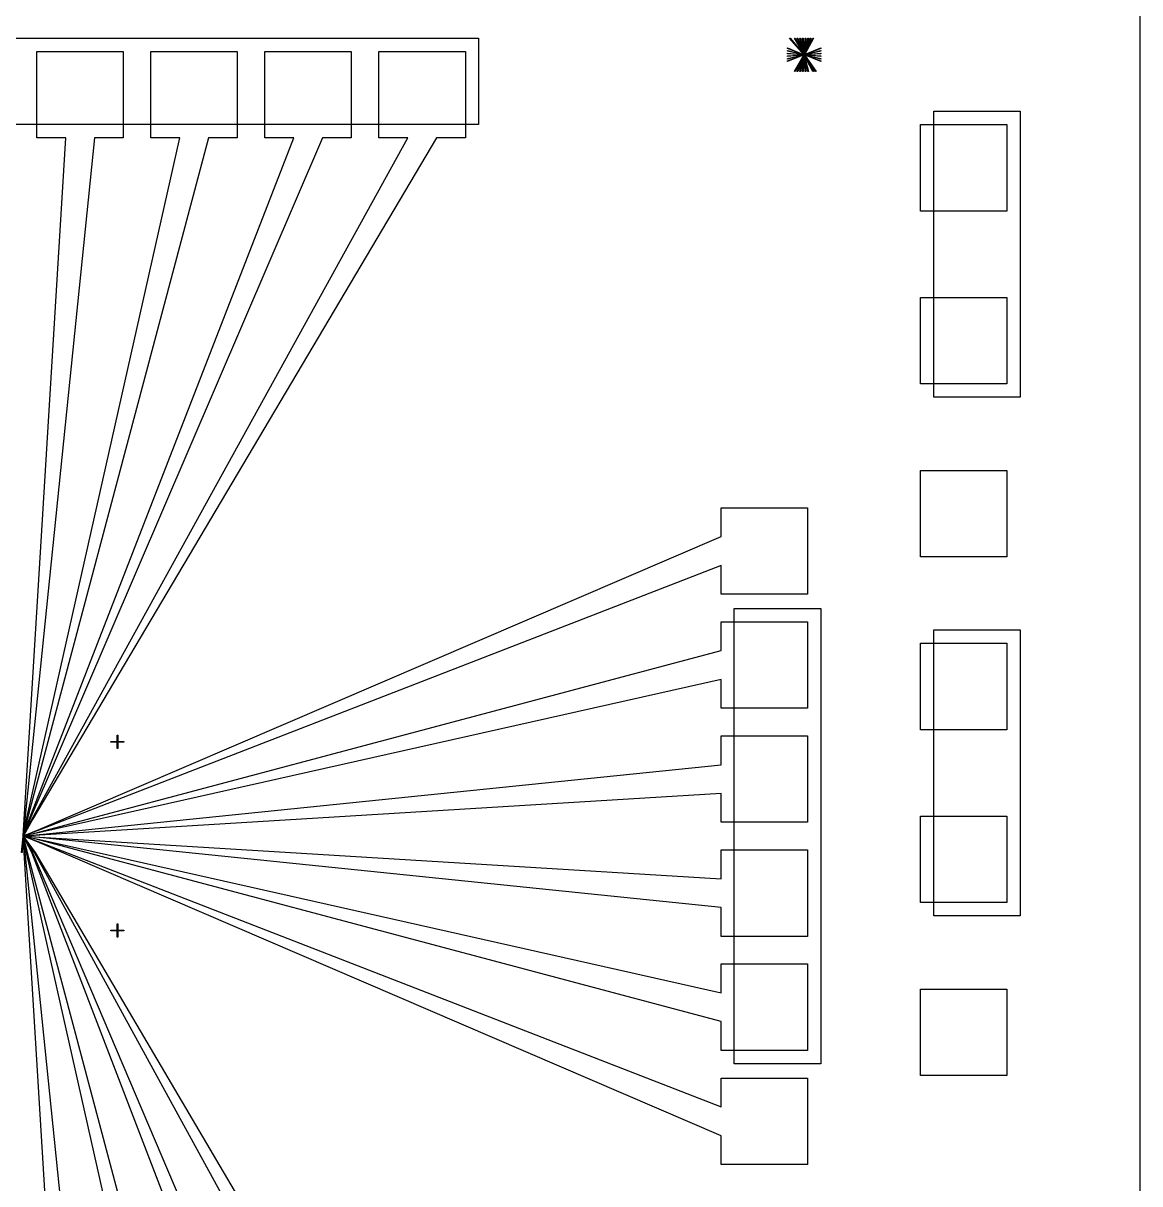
# Model space of a CAD drawing. Extents: x 0 to 6000, y 0 to 6000.
# Drawn here: x 4320 to 6000, y 1157 to 2902 of the extents above; entities that cross this region are included whole.
import ezdxf

# ---------------------------------------------------------------- set-up
doc = ezdxf.new("R2010")
doc.units = 0
doc.header["$MEASUREMENT"] = 0
for name, color, linetype in [('L0D0', 1, 'CONTINUOUS'), ('L11D0', 2, 'CONTINUOUS'), ('L17D0', 4, 'CONTINUOUS'), ('L1D0', 6, 'CONTINUOUS'), ('L2D0', 9, 'CONTINUOUS'), ('L3D0', 5, 'CONTINUOUS'), ('L6D0', 8, 'CONTINUOUS'), ('L7D0', 3, 'CONTINUOUS'), ('L8D0', 7, 'CONTINUOUS')]:
    doc.layers.add(name, color=color, linetype=linetype)

msp = doc.modelspace()

# ---------------------------------------------------------------- linework, layer by layer
at = {"layer": 'L0D0'}
msp.add_lwpolyline([(0, 0), (0, 6000), (6000, 6000), (6000, 0)], close=True, dxfattribs=at)
at = {"layer": 'L11D0'}
for points in [[(5494.995, 2854.99), (5494.992, 2854.991), (5494.99, 2854.991), (5494.987, 2854.991), (5494.984, 2854.992), (5494.982, 2854.993), (5494.979, 2854.994), (5494.977, 2854.995), (5494.975, 2854.996), (5494.972, 2854.997), (5494.97, 2854.998), (5494.968, 2854.999), (5494.966, 2855.001), (5494.963, 2855.002), (5494.961, 2855.004), (5494.959, 2855.006), (5494.958, 2855.008), (5494.956, 2855.009), (5494.954, 2855.011), (5494.952, 2855.013), (5494.951, 2855.016), (5494.949, 2855.018), (5494.948, 2855.02), (5494.947, 2855.022), (5494.946, 2855.025), (5494.945, 2855.027), (5494.944, 2855.029), (5494.943, 2855.032), (5494.942, 2855.034), (5494.941, 2855.037), (5494.941, 2855.04), (5494.941, 2855.042), (5494.94, 2855.045), (5494.94, 2855.047), (5494.94, 2855.05), (5494.94, 2855.053), (5494.94, 2855.055), (5494.941, 2855.058), (5494.941, 2855.06), (5494.941, 2855.063), (5494.942, 2855.066), (5494.943, 2855.068), (5494.944, 2855.071), (5494.945, 2855.073), (5494.946, 2855.075), (5494.947, 2855.078), (5494.948, 2855.08), (5494.949, 2855.082), (5494.951, 2855.084), (5494.952, 2855.087), (5494.954, 2855.089), (5494.956, 2855.091), (5494.958, 2855.092), (5494.959, 2855.094), (5494.961, 2855.096), (5494.963, 2855.098), (5494.966, 2855.099), (5494.968, 2855.101), (5494.97, 2855.102), (5494.972, 2855.103), (5494.975, 2855.104), (5494.977, 2855.105), (5494.979, 2855.106), (5494.98, 2855.107), (5494.98, 2855.305), (5480.769, 2880), (5481.769, 2880), (5495.02, 2855.33), (5495.02, 2855.107), (5495.021, 2855.106), (5495.023, 2855.105), (5495.025, 2855.104), (5495.028, 2855.103), (5495.03, 2855.102), (5495.032, 2855.101), (5495.034, 2855.099), (5495.037, 2855.098), (5495.039, 2855.096), (5495.041, 2855.094), (5495.042, 2855.092), (5495.044, 2855.091), (5495.046, 2855.089), (5495.048, 2855.087), (5495.049, 2855.084), (5495.051, 2855.082), (5495.052, 2855.08), (5495.053, 2855.078), (5495.054, 2855.075), (5495.055, 2855.073), (5495.056, 2855.071), (5495.057, 2855.068), (5495.058, 2855.066), (5495.059, 2855.063), (5495.059, 2855.06), (5495.059, 2855.058), (5495.06, 2855.055), (5495.06, 2855.053), (5495.06, 2855.05), (5495.06, 2855.047), (5495.06, 2855.045), (5495.059, 2855.042), (5495.059, 2855.04), (5495.059, 2855.037), (5495.058, 2855.034), (5495.057, 2855.032), (5495.056, 2855.029), (5495.055, 2855.027), (5495.054, 2855.025), (5495.053, 2855.022), (5495.052, 2855.02), (5495.051, 2855.018), (5495.049, 2855.016), (5495.048, 2855.013), (5495.046, 2855.011), (5495.044, 2855.009), (5495.042, 2855.008), (5495.041, 2855.006), (5495.039, 2855.004), (5495.037, 2855.002), (5495.034, 2855.001), (5495.032, 2854.999), (5495.03, 2854.998), (5495.028, 2854.997), (5495.025, 2854.996), (5495.023, 2854.995), (5495.021, 2854.994), (5495.018, 2854.993), (5495.016, 2854.992), (5495.013, 2854.991), (5495.01, 2854.991), (5495.008, 2854.991), (5495.005, 2854.99), (5495.003, 2854.99), (5495, 2854.99), (5494.997, 2854.99)], [(5495.165, 2854.99), (5495.162, 2854.991), (5495.16, 2854.991), (5495.157, 2854.991), (5495.154, 2854.992), (5495.152, 2854.993), (5495.149, 2854.994), (5495.147, 2854.995), (5495.145, 2854.996), (5495.142, 2854.997), (5495.14, 2854.998), (5495.138, 2854.999), (5495.136, 2855.001), (5495.133, 2855.002), (5495.131, 2855.004), (5495.129, 2855.006), (5495.128, 2855.008), (5495.126, 2855.009), (5495.124, 2855.011), (5495.122, 2855.013), (5495.121, 2855.016), (5495.119, 2855.018), (5495.118, 2855.02), (5495.117, 2855.022), (5495.116, 2855.025), (5495.115, 2855.027), (5495.114, 2855.029), (5495.113, 2855.032), (5495.112, 2855.034), (5495.111, 2855.037), (5495.111, 2855.04), (5495.111, 2855.042), (5495.11, 2855.045), (5495.11, 2855.047), (5495.11, 2855.05), (5495.11, 2855.053), (5495.11, 2855.055), (5495.111, 2855.058), (5495.111, 2855.06), (5495.111, 2855.063), (5495.112, 2855.066), (5495.113, 2855.068), (5495.114, 2855.071), (5495.115, 2855.073), (5495.116, 2855.075), (5495.117, 2855.078), (5495.118, 2855.08), (5495.119, 2855.082), (5495.121, 2855.084), (5495.122, 2855.087), (5495.124, 2855.089), (5495.126, 2855.091), (5495.128, 2855.092), (5495.129, 2855.094), (5495.131, 2855.096), (5495.133, 2855.098), (5495.136, 2855.099), (5495.138, 2855.101), (5495.14, 2855.102), (5495.142, 2855.103), (5495.145, 2855.104), (5495.147, 2855.105), (5495.149, 2855.106), (5495.15, 2855.107), (5495.15, 2855.381), (5488.615, 2880), (5489.615, 2880), (5495.19, 2855.396), (5495.19, 2855.107), (5495.191, 2855.106), (5495.193, 2855.105), (5495.195, 2855.104), (5495.198, 2855.103), (5495.2, 2855.102), (5495.202, 2855.101), (5495.204, 2855.099), (5495.207, 2855.098), (5495.209, 2855.096), (5495.211, 2855.094), (5495.212, 2855.092), (5495.214, 2855.091), (5495.216, 2855.089), (5495.218, 2855.087), (5495.219, 2855.084), (5495.221, 2855.082), (5495.222, 2855.08), (5495.223, 2855.078), (5495.224, 2855.075), (5495.225, 2855.073), (5495.226, 2855.071), (5495.227, 2855.068), (5495.228, 2855.066), (5495.229, 2855.063), (5495.229, 2855.06), (5495.229, 2855.058), (5495.23, 2855.055), (5495.23, 2855.053), (5495.23, 2855.05), (5495.23, 2855.047), (5495.23, 2855.045), (5495.229, 2855.042), (5495.229, 2855.04), (5495.229, 2855.037), (5495.228, 2855.034), (5495.227, 2855.032), (5495.226, 2855.029), (5495.225, 2855.027), (5495.224, 2855.025), (5495.223, 2855.022), (5495.222, 2855.02), (5495.221, 2855.018), (5495.219, 2855.016), (5495.218, 2855.013), (5495.216, 2855.011), (5495.214, 2855.009), (5495.212, 2855.008), (5495.211, 2855.006), (5495.209, 2855.004), (5495.207, 2855.002), (5495.204, 2855.001), (5495.202, 2854.999), (5495.2, 2854.998), (5495.198, 2854.997), (5495.195, 2854.996), (5495.193, 2854.995), (5495.191, 2854.994), (5495.188, 2854.993), (5495.186, 2854.992), (5495.183, 2854.991), (5495.18, 2854.991), (5495.178, 2854.991), (5495.175, 2854.99), (5495.173, 2854.99), (5495.17, 2854.99), (5495.167, 2854.99)], [(5495.335, 2854.99), (5495.332, 2854.991), (5495.33, 2854.991), (5495.327, 2854.991), (5495.324, 2854.992), (5495.322, 2854.993), (5495.319, 2854.994), (5495.317, 2854.995), (5495.315, 2854.996), (5495.312, 2854.997), (5495.31, 2854.998), (5495.308, 2854.999), (5495.306, 2855.001), (5495.303, 2855.002), (5495.301, 2855.004), (5495.299, 2855.006), (5495.298, 2855.008), (5495.296, 2855.009), (5495.294, 2855.011), (5495.292, 2855.013), (5495.291, 2855.016), (5495.289, 2855.018), (5495.288, 2855.02), (5495.287, 2855.022), (5495.286, 2855.025), (5495.285, 2855.027), (5495.284, 2855.029), (5495.283, 2855.032), (5495.282, 2855.034), (5495.281, 2855.037), (5495.281, 2855.04), (5495.281, 2855.042), (5495.28, 2855.045), (5495.28, 2855.047), (5495.28, 2855.05), (5495.28, 2855.053), (5495.28, 2855.055), (5495.281, 2855.058), (5495.281, 2855.06), (5495.281, 2855.063), (5495.282, 2855.066), (5495.283, 2855.068), (5495.284, 2855.071), (5495.285, 2855.073), (5495.286, 2855.075), (5495.287, 2855.078), (5495.288, 2855.08), (5495.289, 2855.082), (5495.291, 2855.084), (5495.292, 2855.087), (5495.294, 2855.089), (5495.296, 2855.091), (5495.298, 2855.092), (5495.299, 2855.094), (5495.301, 2855.096), (5495.303, 2855.098), (5495.306, 2855.099), (5495.308, 2855.101), (5495.31, 2855.102), (5495.312, 2855.103), (5495.315, 2855.104), (5495.317, 2855.105), (5495.319, 2855.106), (5495.32, 2855.107), (5495.32, 2855.33), (5504.308, 2880), (5505.308, 2880), (5495.36, 2855.305), (5495.36, 2855.107), (5495.361, 2855.106), (5495.363, 2855.105), (5495.365, 2855.104), (5495.368, 2855.103), (5495.37, 2855.102), (5495.372, 2855.101), (5495.374, 2855.099), (5495.377, 2855.098), (5495.379, 2855.096), (5495.381, 2855.094), (5495.382, 2855.092), (5495.384, 2855.091), (5495.386, 2855.089), (5495.388, 2855.087), (5495.389, 2855.084), (5495.391, 2855.082), (5495.392, 2855.08), (5495.393, 2855.078), (5495.394, 2855.075), (5495.395, 2855.073), (5495.396, 2855.071), (5495.397, 2855.068), (5495.398, 2855.066), (5495.399, 2855.063), (5495.399, 2855.06), (5495.399, 2855.058), (5495.4, 2855.055), (5495.4, 2855.053), (5495.4, 2855.05), (5495.4, 2855.047), (5495.4, 2855.045), (5495.399, 2855.042), (5495.399, 2855.04), (5495.399, 2855.037), (5495.398, 2855.034), (5495.397, 2855.032), (5495.396, 2855.029), (5495.395, 2855.027), (5495.394, 2855.025), (5495.393, 2855.022), (5495.392, 2855.02), (5495.391, 2855.018), (5495.389, 2855.016), (5495.388, 2855.013), (5495.386, 2855.011), (5495.384, 2855.009), (5495.382, 2855.008), (5495.381, 2855.006), (5495.379, 2855.004), (5495.377, 2855.002), (5495.374, 2855.001), (5495.372, 2854.999), (5495.37, 2854.998), (5495.368, 2854.997), (5495.365, 2854.996), (5495.363, 2854.995), (5495.361, 2854.994), (5495.358, 2854.993), (5495.356, 2854.992), (5495.353, 2854.991), (5495.35, 2854.991), (5495.348, 2854.991), (5495.345, 2854.99), (5495.343, 2854.99), (5495.34, 2854.99), (5495.337, 2854.99)], [(5470, 2852.538), (5470, 2853.538), (5494.525, 2854.9), (5494.742, 2854.9), (5494.743, 2854.903), (5494.744, 2854.907), (5494.745, 2854.911), (5494.747, 2854.914), (5494.748, 2854.918), (5494.75, 2854.922), (5494.752, 2854.925), (5494.754, 2854.928), (5494.756, 2854.932), (5494.759, 2854.935), (5494.761, 2854.938), (5494.764, 2854.941), (5494.766, 2854.944), (5494.769, 2854.946), (5494.772, 2854.949), (5494.775, 2854.951), (5494.778, 2854.954), (5494.782, 2854.956), (5494.785, 2854.958), (5494.788, 2854.96), (5494.792, 2854.962), (5494.796, 2854.963), (5494.799, 2854.965), (5494.803, 2854.966), (5494.807, 2854.967), (5494.811, 2854.968), (5494.814, 2854.969), (5494.818, 2854.969), (5494.822, 2854.97), (5494.826, 2854.97), (5494.83, 2854.97), (5494.834, 2854.97), (5494.838, 2854.97), (5494.842, 2854.969), (5494.846, 2854.969), (5494.849, 2854.968), (5494.853, 2854.967), (5494.857, 2854.966), (5494.861, 2854.965), (5494.864, 2854.963), (5494.868, 2854.962), (5494.872, 2854.96), (5494.875, 2854.958), (5494.878, 2854.956), (5494.882, 2854.954), (5494.885, 2854.951), (5494.888, 2854.949), (5494.891, 2854.946), (5494.894, 2854.944), (5494.896, 2854.941), (5494.899, 2854.938), (5494.901, 2854.935), (5494.904, 2854.932), (5494.906, 2854.928), (5494.908, 2854.925), (5494.91, 2854.922), (5494.912, 2854.918), (5494.913, 2854.914), (5494.915, 2854.911), (5494.916, 2854.907), (5494.917, 2854.903), (5494.918, 2854.899), (5494.919, 2854.896), (5494.919, 2854.892), (5494.92, 2854.888), (5494.92, 2854.884), (5494.92, 2854.88), (5494.92, 2854.876), (5494.92, 2854.872), (5494.919, 2854.868), (5494.919, 2854.864), (5494.918, 2854.861), (5494.917, 2854.857), (5494.916, 2854.853), (5494.915, 2854.849), (5494.913, 2854.846), (5494.912, 2854.842), (5494.91, 2854.838), (5494.908, 2854.835), (5494.906, 2854.832), (5494.904, 2854.828), (5494.901, 2854.825), (5494.899, 2854.822), (5494.896, 2854.819), (5494.894, 2854.816), (5494.891, 2854.814), (5494.888, 2854.811), (5494.885, 2854.809), (5494.882, 2854.806), (5494.878, 2854.804), (5494.875, 2854.802), (5494.872, 2854.8), (5494.868, 2854.798), (5494.864, 2854.797), (5494.861, 2854.795), (5494.857, 2854.794), (5494.853, 2854.793), (5494.849, 2854.792), (5494.846, 2854.791), (5494.842, 2854.791), (5494.838, 2854.79), (5494.834, 2854.79), (5494.83, 2854.79), (5494.826, 2854.79), (5494.822, 2854.79), (5494.818, 2854.791), (5494.814, 2854.791), (5494.811, 2854.792), (5494.807, 2854.793), (5494.803, 2854.794), (5494.799, 2854.795), (5494.796, 2854.797), (5494.792, 2854.798), (5494.788, 2854.8), (5494.785, 2854.802), (5494.782, 2854.804), (5494.778, 2854.806), (5494.775, 2854.809), (5494.772, 2854.811), (5494.769, 2854.814), (5494.766, 2854.816), (5494.764, 2854.819), (5494.761, 2854.822), (5494.759, 2854.825), (5494.756, 2854.828), (5494.754, 2854.832), (5494.752, 2854.835), (5494.75, 2854.838), (5494.748, 2854.842), (5494.747, 2854.846), (5494.745, 2854.849), (5494.744, 2854.853), (5494.743, 2854.857), (5494.742, 2854.86), (5494.55, 2854.86)], [(5484.692, 2830), (5494.98, 2854.625), (5494.98, 2854.823), (5494.979, 2854.824), (5494.977, 2854.825), (5494.975, 2854.826), (5494.972, 2854.827), (5494.97, 2854.828), (5494.968, 2854.829), (5494.966, 2854.831), (5494.963, 2854.832), (5494.961, 2854.834), (5494.959, 2854.836), (5494.958, 2854.838), (5494.956, 2854.839), (5494.954, 2854.841), (5494.952, 2854.843), (5494.951, 2854.846), (5494.949, 2854.848), (5494.948, 2854.85), (5494.947, 2854.852), (5494.946, 2854.855), (5494.945, 2854.857), (5494.944, 2854.859), (5494.943, 2854.862), (5494.942, 2854.864), (5494.941, 2854.867), (5494.941, 2854.87), (5494.941, 2854.872), (5494.94, 2854.875), (5494.94, 2854.877), (5494.94, 2854.88), (5494.94, 2854.883), (5494.94, 2854.885), (5494.941, 2854.888), (5494.941, 2854.89), (5494.941, 2854.893), (5494.942, 2854.896), (5494.943, 2854.898), (5494.944, 2854.901), (5494.945, 2854.903), (5494.946, 2854.905), (5494.947, 2854.908), (5494.948, 2854.91), (5494.949, 2854.912), (5494.951, 2854.914), (5494.952, 2854.917), (5494.954, 2854.919), (5494.956, 2854.921), (5494.958, 2854.922), (5494.959, 2854.924), (5494.961, 2854.926), (5494.963, 2854.928), (5494.966, 2854.929), (5494.968, 2854.931), (5494.97, 2854.932), (5494.972, 2854.933), (5494.975, 2854.934), (5494.977, 2854.935), (5494.979, 2854.936), (5494.982, 2854.937), (5494.984, 2854.938), (5494.987, 2854.939), (5494.99, 2854.939), (5494.992, 2854.939), (5494.995, 2854.94), (5494.997, 2854.94), (5495, 2854.94), (5495.003, 2854.94), (5495.005, 2854.94), (5495.008, 2854.939), (5495.01, 2854.939), (5495.013, 2854.939), (5495.016, 2854.938), (5495.018, 2854.937), (5495.021, 2854.936), (5495.023, 2854.935), (5495.025, 2854.934), (5495.028, 2854.933), (5495.03, 2854.932), (5495.032, 2854.931), (5495.034, 2854.929), (5495.037, 2854.928), (5495.039, 2854.926), (5495.041, 2854.924), (5495.042, 2854.922), (5495.044, 2854.921), (5495.046, 2854.919), (5495.048, 2854.917), (5495.049, 2854.914), (5495.051, 2854.912), (5495.052, 2854.91), (5495.053, 2854.908), (5495.054, 2854.905), (5495.055, 2854.903), (5495.056, 2854.901), (5495.057, 2854.898), (5495.058, 2854.896), (5495.059, 2854.893), (5495.059, 2854.89), (5495.059, 2854.888), (5495.06, 2854.885), (5495.06, 2854.883), (5495.06, 2854.88), (5495.06, 2854.877), (5495.06, 2854.875), (5495.059, 2854.872), (5495.059, 2854.87), (5495.059, 2854.867), (5495.058, 2854.864), (5495.057, 2854.862), (5495.056, 2854.859), (5495.055, 2854.857), (5495.054, 2854.855), (5495.053, 2854.852), (5495.052, 2854.85), (5495.051, 2854.848), (5495.049, 2854.846), (5495.048, 2854.843), (5495.046, 2854.841), (5495.044, 2854.839), (5495.042, 2854.838), (5495.041, 2854.836), (5495.039, 2854.834), (5495.037, 2854.832), (5495.034, 2854.831), (5495.032, 2854.829), (5495.03, 2854.828), (5495.028, 2854.827), (5495.025, 2854.826), (5495.023, 2854.825), (5495.021, 2854.824), (5495.02, 2854.823), (5495.02, 2854.6), (5485.692, 2830)], [(5496.462, 2830), (5495.15, 2854.535), (5495.15, 2854.823), (5495.149, 2854.824), (5495.147, 2854.825), (5495.145, 2854.826), (5495.142, 2854.827), (5495.14, 2854.828), (5495.138, 2854.829), (5495.136, 2854.831), (5495.133, 2854.832), (5495.131, 2854.834), (5495.129, 2854.836), (5495.128, 2854.838), (5495.126, 2854.839), (5495.124, 2854.841), (5495.122, 2854.843), (5495.121, 2854.846), (5495.119, 2854.848), (5495.118, 2854.85), (5495.117, 2854.852), (5495.116, 2854.855), (5495.115, 2854.857), (5495.114, 2854.859), (5495.113, 2854.862), (5495.112, 2854.864), (5495.111, 2854.867), (5495.111, 2854.87), (5495.111, 2854.872), (5495.11, 2854.875), (5495.11, 2854.877), (5495.11, 2854.88), (5495.11, 2854.883), (5495.11, 2854.885), (5495.111, 2854.888), (5495.111, 2854.89), (5495.111, 2854.893), (5495.112, 2854.896), (5495.113, 2854.898), (5495.114, 2854.901), (5495.115, 2854.903), (5495.116, 2854.905), (5495.117, 2854.908), (5495.118, 2854.91), (5495.119, 2854.912), (5495.121, 2854.914), (5495.122, 2854.917), (5495.124, 2854.919), (5495.126, 2854.921), (5495.128, 2854.922), (5495.129, 2854.924), (5495.131, 2854.926), (5495.133, 2854.928), (5495.136, 2854.929), (5495.138, 2854.931), (5495.14, 2854.932), (5495.142, 2854.933), (5495.145, 2854.934), (5495.147, 2854.935), (5495.149, 2854.936), (5495.152, 2854.937), (5495.154, 2854.938), (5495.157, 2854.939), (5495.16, 2854.939), (5495.162, 2854.939), (5495.165, 2854.94), (5495.167, 2854.94), (5495.17, 2854.94), (5495.173, 2854.94), (5495.175, 2854.94), (5495.178, 2854.939), (5495.18, 2854.939), (5495.183, 2854.939), (5495.186, 2854.938), (5495.188, 2854.937), (5495.191, 2854.936), (5495.193, 2854.935), (5495.195, 2854.934), (5495.198, 2854.933), (5495.2, 2854.932), (5495.202, 2854.931), (5495.204, 2854.929), (5495.207, 2854.928), (5495.209, 2854.926), (5495.211, 2854.924), (5495.212, 2854.922), (5495.214, 2854.921), (5495.216, 2854.919), (5495.218, 2854.917), (5495.219, 2854.914), (5495.221, 2854.912), (5495.222, 2854.91), (5495.223, 2854.908), (5495.224, 2854.905), (5495.225, 2854.903), (5495.226, 2854.901), (5495.227, 2854.898), (5495.228, 2854.896), (5495.229, 2854.893), (5495.229, 2854.89), (5495.229, 2854.888), (5495.23, 2854.885), (5495.23, 2854.883), (5495.23, 2854.88), (5495.23, 2854.877), (5495.23, 2854.875), (5495.229, 2854.872), (5495.229, 2854.87), (5495.229, 2854.867), (5495.228, 2854.864), (5495.227, 2854.862), (5495.226, 2854.859), (5495.225, 2854.857), (5495.224, 2854.855), (5495.223, 2854.852), (5495.222, 2854.85), (5495.221, 2854.848), (5495.219, 2854.846), (5495.218, 2854.843), (5495.216, 2854.841), (5495.214, 2854.839), (5495.212, 2854.838), (5495.211, 2854.836), (5495.209, 2854.834), (5495.207, 2854.832), (5495.204, 2854.831), (5495.202, 2854.829), (5495.2, 2854.828), (5495.198, 2854.827), (5495.195, 2854.826), (5495.193, 2854.825), (5495.191, 2854.824), (5495.19, 2854.823), (5495.19, 2854.55), (5497.462, 2830)], [(5508.231, 2830), (5495.32, 2854.6), (5495.32, 2854.823), (5495.319, 2854.824), (5495.317, 2854.825), (5495.315, 2854.826), (5495.312, 2854.827), (5495.31, 2854.828), (5495.308, 2854.829), (5495.306, 2854.831), (5495.303, 2854.832), (5495.301, 2854.834), (5495.299, 2854.836), (5495.298, 2854.838), (5495.296, 2854.839), (5495.294, 2854.841), (5495.292, 2854.843), (5495.291, 2854.846), (5495.289, 2854.848), (5495.288, 2854.85), (5495.287, 2854.852), (5495.286, 2854.855), (5495.285, 2854.857), (5495.284, 2854.859), (5495.283, 2854.862), (5495.282, 2854.864), (5495.281, 2854.867), (5495.281, 2854.87), (5495.281, 2854.872), (5495.28, 2854.875), (5495.28, 2854.877), (5495.28, 2854.88), (5495.28, 2854.883), (5495.28, 2854.885), (5495.281, 2854.888), (5495.281, 2854.89), (5495.281, 2854.893), (5495.282, 2854.896), (5495.283, 2854.898), (5495.284, 2854.901), (5495.285, 2854.903), (5495.286, 2854.905), (5495.287, 2854.908), (5495.288, 2854.91), (5495.289, 2854.912), (5495.291, 2854.914), (5495.292, 2854.917), (5495.294, 2854.919), (5495.296, 2854.921), (5495.298, 2854.922), (5495.299, 2854.924), (5495.301, 2854.926), (5495.303, 2854.928), (5495.306, 2854.929), (5495.308, 2854.931), (5495.31, 2854.932), (5495.312, 2854.933), (5495.315, 2854.934), (5495.317, 2854.935), (5495.319, 2854.936), (5495.322, 2854.937), (5495.324, 2854.938), (5495.327, 2854.939), (5495.33, 2854.939), (5495.332, 2854.939), (5495.335, 2854.94), (5495.337, 2854.94), (5495.34, 2854.94), (5495.343, 2854.94), (5495.345, 2854.94), (5495.348, 2854.939), (5495.35, 2854.939), (5495.353, 2854.939), (5495.356, 2854.938), (5495.358, 2854.937), (5495.361, 2854.936), (5495.363, 2854.935), (5495.365, 2854.934), (5495.368, 2854.933), (5495.37, 2854.932), (5495.372, 2854.931), (5495.374, 2854.929), (5495.377, 2854.928), (5495.379, 2854.926), (5495.381, 2854.924), (5495.382, 2854.922), (5495.384, 2854.921), (5495.386, 2854.919), (5495.388, 2854.917), (5495.389, 2854.914), (5495.391, 2854.912), (5495.392, 2854.91), (5495.393, 2854.908), (5495.394, 2854.905), (5495.395, 2854.903), (5495.396, 2854.901), (5495.397, 2854.898), (5495.398, 2854.896), (5495.399, 2854.893), (5495.399, 2854.89), (5495.399, 2854.888), (5495.4, 2854.885), (5495.4, 2854.883), (5495.4, 2854.88), (5495.4, 2854.877), (5495.4, 2854.875), (5495.399, 2854.872), (5495.399, 2854.87), (5495.399, 2854.867), (5495.398, 2854.864), (5495.397, 2854.862), (5495.396, 2854.859), (5495.395, 2854.857), (5495.394, 2854.855), (5495.393, 2854.852), (5495.392, 2854.85), (5495.391, 2854.848), (5495.389, 2854.846), (5495.388, 2854.843), (5495.386, 2854.841), (5495.384, 2854.839), (5495.382, 2854.838), (5495.381, 2854.836), (5495.379, 2854.834), (5495.377, 2854.832), (5495.374, 2854.831), (5495.372, 2854.829), (5495.37, 2854.828), (5495.368, 2854.827), (5495.365, 2854.826), (5495.363, 2854.825), (5495.361, 2854.824), (5495.36, 2854.823), (5495.36, 2854.625), (5509.231, 2830)], [(5495.502, 2854.96), (5495.498, 2854.961), (5495.494, 2854.961), (5495.491, 2854.962), (5495.487, 2854.963), (5495.483, 2854.964), (5495.479, 2854.965), (5495.476, 2854.967), (5495.472, 2854.968), (5495.468, 2854.97), (5495.465, 2854.972), (5495.462, 2854.974), (5495.458, 2854.976), (5495.455, 2854.979), (5495.452, 2854.981), (5495.449, 2854.984), (5495.446, 2854.986), (5495.444, 2854.989), (5495.441, 2854.992), (5495.439, 2854.995), (5495.436, 2854.998), (5495.434, 2855.002), (5495.432, 2855.005), (5495.43, 2855.008), (5495.428, 2855.012), (5495.427, 2855.016), (5495.425, 2855.019), (5495.424, 2855.023), (5495.423, 2855.027), (5495.422, 2855.031), (5495.421, 2855.034), (5495.421, 2855.038), (5495.42, 2855.042), (5495.42, 2855.046), (5495.42, 2855.05), (5495.42, 2855.054), (5495.42, 2855.058), (5495.421, 2855.062), (5495.421, 2855.066), (5495.422, 2855.069), (5495.423, 2855.073), (5495.424, 2855.077), (5495.425, 2855.081), (5495.427, 2855.084), (5495.428, 2855.088), (5495.43, 2855.092), (5495.432, 2855.095), (5495.434, 2855.098), (5495.436, 2855.102), (5495.439, 2855.105), (5495.441, 2855.108), (5495.444, 2855.111), (5495.446, 2855.114), (5495.449, 2855.116), (5495.452, 2855.119), (5495.455, 2855.121), (5495.458, 2855.124), (5495.462, 2855.126), (5495.465, 2855.128), (5495.468, 2855.13), (5495.472, 2855.132), (5495.476, 2855.133), (5495.479, 2855.135), (5495.483, 2855.136), (5495.487, 2855.137), (5495.491, 2855.138), (5495.494, 2855.139), (5495.498, 2855.139), (5495.502, 2855.14), (5495.506, 2855.14), (5495.51, 2855.14), (5495.514, 2855.14), (5495.518, 2855.14), (5495.522, 2855.139), (5495.526, 2855.139), (5495.529, 2855.138), (5495.533, 2855.137), (5495.537, 2855.136), (5495.541, 2855.135), (5495.544, 2855.133), (5495.548, 2855.132), (5495.552, 2855.13), (5495.555, 2855.128), (5495.558, 2855.126), (5495.562, 2855.124), (5495.565, 2855.121), (5495.568, 2855.119), (5495.571, 2855.116), (5495.574, 2855.114), (5495.576, 2855.111), (5495.579, 2855.108), (5495.581, 2855.105), (5495.584, 2855.102), (5495.586, 2855.098), (5495.588, 2855.095), (5495.59, 2855.092), (5495.592, 2855.088), (5495.593, 2855.084), (5495.595, 2855.081), (5495.596, 2855.077), (5495.597, 2855.073), (5495.598, 2855.07), (5495.79, 2855.07), (5520, 2857.462), (5520, 2856.462), (5495.815, 2855.03), (5495.598, 2855.03), (5495.597, 2855.027), (5495.596, 2855.023), (5495.595, 2855.019), (5495.593, 2855.016), (5495.592, 2855.012), (5495.59, 2855.008), (5495.588, 2855.005), (5495.586, 2855.002), (5495.584, 2854.998), (5495.581, 2854.995), (5495.579, 2854.992), (5495.576, 2854.989), (5495.574, 2854.986), (5495.571, 2854.984), (5495.568, 2854.981), (5495.565, 2854.979), (5495.562, 2854.976), (5495.558, 2854.974), (5495.555, 2854.972), (5495.552, 2854.97), (5495.548, 2854.968), (5495.544, 2854.967), (5495.541, 2854.965), (5495.537, 2854.964), (5495.533, 2854.963), (5495.529, 2854.962), (5495.526, 2854.961), (5495.522, 2854.961), (5495.518, 2854.96), (5495.514, 2854.96), (5495.51, 2854.96), (5495.506, 2854.96)], [(4320.335, 1680.11), (4320.332, 1680.111), (4320.33, 1680.111), (4320.327, 1680.111), (4320.324, 1680.112), (4320.322, 1680.113), (4320.319, 1680.114), (4320.317, 1680.115), (4320.315, 1680.116), (4320.312, 1680.117), (4320.31, 1680.118), (4320.308, 1680.119), (4320.306, 1680.121), (4320.303, 1680.122), (4320.301, 1680.124), (4320.299, 1680.126), (4320.298, 1680.128), (4320.296, 1680.129), (4320.294, 1680.131), (4320.292, 1680.133), (4320.291, 1680.136), (4320.289, 1680.138), (4320.288, 1680.14), (4320.287, 1680.142), (4320.286, 1680.145), (4320.285, 1680.147), (4320.284, 1680.149), (4320.283, 1680.152), (4320.282, 1680.154), (4320.281, 1680.157), (4320.281, 1680.16), (4320.281, 1680.162), (4320.28, 1680.165), (4320.28, 1680.167), (4320.28, 1680.17), (4320.28, 1680.173), (4320.28, 1680.175), (4320.281, 1680.178), (4320.281, 1680.18), (4320.281, 1680.183), (4320.282, 1680.186), (4320.283, 1680.188), (4320.284, 1680.191), (4320.285, 1680.193), (4320.286, 1680.195), (4320.287, 1680.198), (4320.288, 1680.2), (4320.289, 1680.202), (4320.291, 1680.204), (4320.292, 1680.207), (4320.294, 1680.209), (4320.296, 1680.211), (4320.298, 1680.212), (4320.299, 1680.214), (4320.301, 1680.216), (4320.303, 1680.218), (4320.306, 1680.219), (4320.308, 1680.221), (4320.31, 1680.222), (4320.312, 1680.223), (4320.315, 1680.224), (4320.317, 1680.225), (4320.319, 1680.226), (4320.32, 1680.227), (4320.32, 1680.45), (4329.308, 1705.12), (4330.308, 1705.12), (4320.36, 1680.425), (4320.36, 1680.227), (4320.361, 1680.226), (4320.363, 1680.225), (4320.365, 1680.224), (4320.368, 1680.223), (4320.37, 1680.222), (4320.372, 1680.221), (4320.374, 1680.219), (4320.377, 1680.218), (4320.379, 1680.216), (4320.381, 1680.214), (4320.382, 1680.212), (4320.384, 1680.211), (4320.386, 1680.209), (4320.388, 1680.207), (4320.389, 1680.204), (4320.391, 1680.202), (4320.392, 1680.2), (4320.393, 1680.198), (4320.394, 1680.195), (4320.395, 1680.193), (4320.396, 1680.191), (4320.397, 1680.188), (4320.398, 1680.186), (4320.399, 1680.183), (4320.399, 1680.18), (4320.399, 1680.178), (4320.4, 1680.175), (4320.4, 1680.173), (4320.4, 1680.17), (4320.4, 1680.167), (4320.4, 1680.165), (4320.399, 1680.162), (4320.399, 1680.16), (4320.399, 1680.157), (4320.398, 1680.154), (4320.397, 1680.152), (4320.396, 1680.149), (4320.395, 1680.147), (4320.394, 1680.145), (4320.393, 1680.142), (4320.392, 1680.14), (4320.391, 1680.138), (4320.389, 1680.136), (4320.388, 1680.133), (4320.386, 1680.131), (4320.384, 1680.129), (4320.382, 1680.128), (4320.381, 1680.126), (4320.379, 1680.124), (4320.377, 1680.122), (4320.374, 1680.121), (4320.372, 1680.119), (4320.37, 1680.118), (4320.368, 1680.117), (4320.365, 1680.116), (4320.363, 1680.115), (4320.361, 1680.114), (4320.358, 1680.113), (4320.356, 1680.112), (4320.353, 1680.111), (4320.35, 1680.111), (4320.348, 1680.111), (4320.345, 1680.11), (4320.343, 1680.11), (4320.34, 1680.11), (4320.337, 1680.11)], [(4333.231, 1655.12), (4320.32, 1679.72), (4320.32, 1679.943), (4320.319, 1679.944), (4320.317, 1679.945), (4320.315, 1679.946), (4320.312, 1679.947), (4320.31, 1679.948), (4320.308, 1679.949), (4320.306, 1679.951), (4320.303, 1679.952), (4320.301, 1679.954), (4320.299, 1679.956), (4320.298, 1679.958), (4320.296, 1679.959), (4320.294, 1679.961), (4320.292, 1679.963), (4320.291, 1679.966), (4320.289, 1679.968), (4320.288, 1679.97), (4320.287, 1679.972), (4320.286, 1679.975), (4320.285, 1679.977), (4320.284, 1679.979), (4320.283, 1679.982), (4320.282, 1679.984), (4320.281, 1679.987), (4320.281, 1679.99), (4320.281, 1679.992), (4320.28, 1679.995), (4320.28, 1679.997), (4320.28, 1680), (4320.28, 1680.003), (4320.28, 1680.005), (4320.281, 1680.008), (4320.281, 1680.01), (4320.281, 1680.013), (4320.282, 1680.016), (4320.283, 1680.018), (4320.284, 1680.021), (4320.285, 1680.023), (4320.286, 1680.025), (4320.287, 1680.028), (4320.288, 1680.03), (4320.289, 1680.032), (4320.291, 1680.034), (4320.292, 1680.037), (4320.294, 1680.039), (4320.296, 1680.041), (4320.298, 1680.042), (4320.299, 1680.044), (4320.301, 1680.046), (4320.303, 1680.048), (4320.306, 1680.049), (4320.308, 1680.051), (4320.31, 1680.052), (4320.312, 1680.053), (4320.315, 1680.054), (4320.317, 1680.055), (4320.319, 1680.056), (4320.322, 1680.057), (4320.324, 1680.058), (4320.327, 1680.059), (4320.33, 1680.059), (4320.332, 1680.059), (4320.335, 1680.06), (4320.337, 1680.06), (4320.34, 1680.06), (4320.343, 1680.06), (4320.345, 1680.06), (4320.348, 1680.059), (4320.35, 1680.059), (4320.353, 1680.059), (4320.356, 1680.058), (4320.358, 1680.057), (4320.361, 1680.056), (4320.363, 1680.055), (4320.365, 1680.054), (4320.368, 1680.053), (4320.37, 1680.052), (4320.372, 1680.051), (4320.374, 1680.049), (4320.377, 1680.048), (4320.379, 1680.046), (4320.381, 1680.044), (4320.382, 1680.042), (4320.384, 1680.041), (4320.386, 1680.039), (4320.388, 1680.037), (4320.389, 1680.034), (4320.391, 1680.032), (4320.392, 1680.03), (4320.393, 1680.028), (4320.394, 1680.025), (4320.395, 1680.023), (4320.396, 1680.021), (4320.397, 1680.018), (4320.398, 1680.016), (4320.399, 1680.013), (4320.399, 1680.01), (4320.399, 1680.008), (4320.4, 1680.005), (4320.4, 1680.003), (4320.4, 1680), (4320.4, 1679.997), (4320.4, 1679.995), (4320.399, 1679.992), (4320.399, 1679.99), (4320.399, 1679.987), (4320.398, 1679.984), (4320.397, 1679.982), (4320.396, 1679.979), (4320.395, 1679.977), (4320.394, 1679.975), (4320.393, 1679.972), (4320.392, 1679.97), (4320.391, 1679.968), (4320.389, 1679.966), (4320.388, 1679.963), (4320.386, 1679.961), (4320.384, 1679.959), (4320.382, 1679.958), (4320.381, 1679.956), (4320.379, 1679.954), (4320.377, 1679.952), (4320.374, 1679.951), (4320.372, 1679.949), (4320.37, 1679.948), (4320.368, 1679.947), (4320.365, 1679.946), (4320.363, 1679.945), (4320.361, 1679.944), (4320.36, 1679.943), (4320.36, 1679.745), (4334.231, 1655.12)], [(4320.502, 1680.08), (4320.498, 1680.081), (4320.494, 1680.081), (4320.491, 1680.082), (4320.487, 1680.083), (4320.483, 1680.084), (4320.479, 1680.085), (4320.476, 1680.087), (4320.472, 1680.088), (4320.468, 1680.09), (4320.465, 1680.092), (4320.462, 1680.094), (4320.458, 1680.096), (4320.455, 1680.099), (4320.452, 1680.101), (4320.449, 1680.104), (4320.446, 1680.106), (4320.444, 1680.109), (4320.441, 1680.112), (4320.439, 1680.115), (4320.436, 1680.118), (4320.434, 1680.122), (4320.432, 1680.125), (4320.43, 1680.128), (4320.428, 1680.132), (4320.427, 1680.136), (4320.425, 1680.139), (4320.424, 1680.143), (4320.423, 1680.147), (4320.422, 1680.151), (4320.421, 1680.154), (4320.421, 1680.158), (4320.42, 1680.162), (4320.42, 1680.166), (4320.42, 1680.17), (4320.42, 1680.174), (4320.42, 1680.178), (4320.421, 1680.182), (4320.421, 1680.186), (4320.422, 1680.189), (4320.423, 1680.193), (4320.424, 1680.197), (4320.425, 1680.201), (4320.427, 1680.204), (4320.428, 1680.208), (4320.43, 1680.212), (4320.432, 1680.215), (4320.434, 1680.218), (4320.436, 1680.222), (4320.439, 1680.225), (4320.441, 1680.228), (4320.444, 1680.231), (4320.446, 1680.234), (4320.449, 1680.236), (4320.452, 1680.239), (4320.455, 1680.241), (4320.458, 1680.244), (4320.462, 1680.246), (4320.465, 1680.248), (4320.468, 1680.25), (4320.472, 1680.252), (4320.476, 1680.253), (4320.479, 1680.255), (4320.483, 1680.256), (4320.487, 1680.257), (4320.491, 1680.258), (4320.494, 1680.259), (4320.498, 1680.259), (4320.502, 1680.26), (4320.506, 1680.26), (4320.51, 1680.26), (4320.514, 1680.26), (4320.518, 1680.26), (4320.522, 1680.259), (4320.526, 1680.259), (4320.529, 1680.258), (4320.533, 1680.257), (4320.537, 1680.256), (4320.541, 1680.255), (4320.544, 1680.253), (4320.548, 1680.252), (4320.552, 1680.25), (4320.555, 1680.248), (4320.558, 1680.246), (4320.562, 1680.244), (4320.565, 1680.241), (4320.568, 1680.239), (4320.571, 1680.236), (4320.574, 1680.234), (4320.576, 1680.231), (4320.579, 1680.228), (4320.581, 1680.225), (4320.584, 1680.222), (4320.586, 1680.218), (4320.588, 1680.215), (4320.59, 1680.212), (4320.592, 1680.208), (4320.593, 1680.204), (4320.595, 1680.201), (4320.596, 1680.197), (4320.597, 1680.193), (4320.598, 1680.19), (4320.79, 1680.19), (4345, 1682.582), (4345, 1681.582), (4320.815, 1680.15), (4320.598, 1680.15), (4320.597, 1680.147), (4320.596, 1680.143), (4320.595, 1680.139), (4320.593, 1680.136), (4320.592, 1680.132), (4320.59, 1680.128), (4320.588, 1680.125), (4320.586, 1680.122), (4320.584, 1680.118), (4320.581, 1680.115), (4320.579, 1680.112), (4320.576, 1680.109), (4320.574, 1680.106), (4320.571, 1680.104), (4320.568, 1680.101), (4320.565, 1680.099), (4320.562, 1680.096), (4320.558, 1680.094), (4320.555, 1680.092), (4320.552, 1680.09), (4320.548, 1680.088), (4320.544, 1680.087), (4320.541, 1680.085), (4320.537, 1680.084), (4320.533, 1680.083), (4320.529, 1680.082), (4320.526, 1680.081), (4320.522, 1680.081), (4320.518, 1680.08), (4320.514, 1680.08), (4320.51, 1680.08), (4320.506, 1680.08)]]:
    msp.add_lwpolyline(points, close=True, dxfattribs=at)
for points in [[(4320.19, 1679.67), (4322.462, 1655.12), (4321.462, 1655.12), (4320.15, 1679.655)], [(4320.212, 1680.212), (4320.214, 1680.211), (4320.216, 1680.209), (4320.218, 1680.207), (4320.219, 1680.204), (4320.221, 1680.202), (4320.222, 1680.2), (4320.223, 1680.198), (4320.224, 1680.195), (4320.225, 1680.193), (4320.226, 1680.191), (4320.227, 1680.188), (4320.228, 1680.186), (4320.229, 1680.183), (4320.229, 1680.18), (4320.229, 1680.178), (4320.23, 1680.175), (4320.23, 1680.173), (4320.23, 1680.17), (4320.23, 1680.167), (4320.23, 1680.165), (4320.229, 1680.162), (4320.229, 1680.16), (4320.229, 1680.157), (4320.228, 1680.154), (4320.227, 1680.152), (4320.226, 1680.149), (4320.225, 1680.147), (4320.224, 1680.145), (4320.223, 1680.142), (4320.222, 1680.14), (4320.221, 1680.138), (4320.219, 1680.136), (4320.218, 1680.133), (4320.216, 1680.131), (4320.214, 1680.129), (4320.212, 1680.128)], [(4320.212, 1680.042), (4320.214, 1680.041), (4320.216, 1680.039), (4320.218, 1680.037), (4320.219, 1680.034), (4320.221, 1680.032), (4320.222, 1680.03), (4320.223, 1680.028), (4320.224, 1680.025), (4320.225, 1680.023), (4320.226, 1680.021), (4320.227, 1680.018), (4320.228, 1680.016), (4320.229, 1680.013), (4320.229, 1680.01), (4320.229, 1680.008), (4320.23, 1680.005), (4320.23, 1680.003), (4320.23, 1680), (4320.23, 1679.997), (4320.23, 1679.995), (4320.229, 1679.992), (4320.229, 1679.99), (4320.229, 1679.987), (4320.228, 1679.984), (4320.227, 1679.982), (4320.226, 1679.979), (4320.225, 1679.977), (4320.224, 1679.975), (4320.223, 1679.972), (4320.222, 1679.97), (4320.221, 1679.968), (4320.219, 1679.966), (4320.218, 1679.963), (4320.216, 1679.961), (4320.214, 1679.959), (4320.212, 1679.958)]]:
    msp.add_lwpolyline(points, dxfattribs=at)
at = {"layer": 'L17D0'}
for points in [[(5494.97, 2855.132), (5494.97, 2855.232), (5495.21, 2855.232), (5495.21, 2855.44), (5496.462, 2880), (5497.462, 2880), (5495.25, 2855.415), (5495.25, 2855.232), (5495.37, 2855.232), (5495.37, 2855.132)], [(5494.675, 2854.84), (5494.64, 2854.92), (5470, 2856.462), (5470, 2857.462), (5494.71, 2854.945), (5494.71, 2854.84)], [(5492.538, 2830), (5495.09, 2854.515), (5495.09, 2854.7), (5494.97, 2854.7), (5494.97, 2854.8), (5495.37, 2854.8), (5495.37, 2854.7), (5495.13, 2854.7), (5495.13, 2854.49), (5493.538, 2830)], [(5520, 2852.538), (5495.595, 2854.985), (5495.595, 2855.09), (5495.63, 2855.09), (5495.665, 2855.01), (5520, 2853.538)], [(4319.97, 1680.252), (4319.97, 1680.352), (4320.21, 1680.352), (4320.21, 1680.56), (4321.462, 1705.12), (4322.462, 1705.12), (4320.25, 1680.535), (4320.25, 1680.352), (4320.37, 1680.352), (4320.37, 1680.252)], [(4317.538, 1655.12), (4320.09, 1679.635), (4320.09, 1679.82), (4319.97, 1679.82), (4319.97, 1679.92), (4320.37, 1679.92), (4320.37, 1679.82), (4320.13, 1679.82), (4320.13, 1679.61), (4318.538, 1655.12)], [(4345, 1677.658), (4320.595, 1680.105), (4320.595, 1680.21), (4320.63, 1680.21), (4320.665, 1680.13), (4345, 1678.658)]]:
    msp.add_lwpolyline(points, close=True, dxfattribs=at)
at = {"layer": 'L1D0'}
for points in [[(4461.337, 1811.837), (4461.337, 1821.337), (4451.837, 1821.337), (4451.837, 1822.337), (4461.337, 1822.337), (4461.337, 1831.837), (4462.337, 1831.837), (4462.337, 1822.337), (4471.837, 1822.337), (4471.837, 1821.337), (4462.337, 1821.337), (4462.337, 1811.837)], [(4461.337, 1528.163), (4461.337, 1537.663), (4451.837, 1537.663), (4451.837, 1538.663), (4461.337, 1538.663), (4461.337, 1548.163), (4462.337, 1548.163), (4462.337, 1538.663), (4471.837, 1538.663), (4471.837, 1537.663), (4462.337, 1537.663), (4462.337, 1528.163)]]:
    msp.add_lwpolyline(points, close=True, dxfattribs=at)
at = {"layer": 'L2D0'}
for points in [[(3463.077, 2750), (3463.077, 2880), (5005.385, 2880), (5005.385, 2750)], [(5690, 2340), (5690, 2770), (5820, 2770), (5820, 2340)], [(5390, 1337.692), (5390, 2022.308), (5520, 2022.308), (5520, 1337.692)], [(5690, 1560), (5690, 1990), (5820, 1990), (5820, 1560)]]:
    msp.add_lwpolyline(points, close=True, dxfattribs=at)
at = {"layer": 'L3D0'}
for points in [[(5494.81, 2854.99), (5470, 2864.308), (5470, 2865.308), (5494.85, 2855.03), (5494.85, 2854.99)], [(5495.49, 2855.16), (5495.49, 2855.2), (5520, 2865.308), (5520, 2864.308), (5495.53, 2855.16)], [(5470, 2844.692), (5470, 2845.692), (5494.81, 2854.77), (5494.85, 2854.77), (5494.85, 2854.73)], [(5520, 2844.692), (5495.49, 2854.9), (5495.49, 2854.94), (5495.53, 2854.94), (5520, 2845.692)], [(4320.49, 1680.28), (4320.49, 1680.32), (4345, 1690.428), (4345, 1689.428), (4320.53, 1680.28)], [(4345, 1669.812), (4320.49, 1680.02), (4320.49, 1680.06), (4320.53, 1680.06), (4345, 1670.812)]]:
    msp.add_lwpolyline(points, close=True, dxfattribs=at)
at = {"layer": 'L6D0'}
for points in [[(5670, 2100), (5670, 2230), (5800, 2230), (5800, 2100)], [(4345, 1689.428), (4344.4, 1689.483), (4344.4, 1689.883), (4345, 1690.428), (5370, 2130.513), (5370, 2173.846), (5500, 2173.846), (5500, 2043.846), (5370, 2043.846), (5370, 2087.179)], [(5370, 1186.154), (5370, 1229.487), (4345, 1669.812), (4344.4, 1670.217), (4344.4, 1670.617), (4345, 1670.812), (5370, 1272.821), (5370, 1316.154), (5500, 1316.154), (5500, 1186.154)], [(5670, 1320), (5670, 1450), (5800, 1450), (5800, 1320)]]:
    msp.add_lwpolyline(points, close=True, dxfattribs=at)
at = {"layer": 'L7D0'}
for points in [[(5494.982, 2854.93), (5494.982, 2854.948), (5494.965, 2854.948), (5494.965, 2854.982), (5494.982, 2854.982), (5494.982, 2855), (5472.923, 2880), (5473.923, 2880), (5495.018, 2855.025), (5495.018, 2854.982), (5495.035, 2854.982), (5495.035, 2854.948), (5495.018, 2854.948), (5495.018, 2854.93)], [(5495.068, 2855.015), (5495.068, 2855.032), (5495.05, 2855.032), (5495.05, 2855.068), (5495.068, 2855.068), (5495.068, 2855.295), (5484.692, 2880), (5485.692, 2880), (5495.102, 2855.32), (5495.102, 2855.068), (5495.12, 2855.068), (5495.12, 2855.032), (5495.102, 2855.032), (5495.102, 2855.015)], [(5495.152, 2854.93), (5495.152, 2854.948), (5495.135, 2854.948), (5495.135, 2854.982), (5495.152, 2854.982), (5495.152, 2855.42), (5492.538, 2880), (5493.538, 2880), (5495.188, 2855.445), (5495.188, 2854.982), (5495.205, 2854.982), (5495.205, 2854.948), (5495.188, 2854.948), (5495.188, 2854.93)], [(5495.238, 2855.015), (5495.238, 2855.032), (5495.22, 2855.032), (5495.22, 2855.068), (5495.238, 2855.068), (5495.238, 2855.32), (5500.385, 2880), (5501.385, 2880), (5495.272, 2855.295), (5495.272, 2855.068), (5495.29, 2855.068), (5495.29, 2855.032), (5495.272, 2855.032), (5495.272, 2855.015)], [(5495.39, 2855.01), (5495.39, 2855.215), (5508.231, 2880), (5509.231, 2880), (5495.43, 2855.19), (5495.43, 2855.01)], [(4320.238, 1680.135), (4320.238, 1680.152), (4320.22, 1680.152), (4320.22, 1680.188), (4320.238, 1680.188), (4320.238, 1680.44), (4325.385, 1705.12), (4555.641, 2730), (4512.308, 2730), (4512.308, 2860), (4642.308, 2860), (4642.308, 2730), (4598.974, 2730), (4326.385, 1705.12), (4320.272, 1680.415), (4320.272, 1680.188), (4320.29, 1680.188), (4320.29, 1680.152), (4320.272, 1680.152), (4320.272, 1680.135)], [(4320.39, 1680.13), (4320.39, 1680.335), (4333.231, 1705.12), (4898.718, 2730), (4855.385, 2730), (4855.385, 2860), (4985.385, 2860), (4985.385, 2730), (4942.051, 2730), (4334.231, 1705.12), (4320.43, 1680.31), (4320.43, 1680.13)], [(4321.657, 1704.52), (4321.462, 1705.12), (4384.103, 2730), (4340.769, 2730), (4340.769, 2860), (4470.769, 2860), (4470.769, 2730), (4427.436, 2730), (4322.462, 1705.12), (4322.057, 1704.52)], [(5494.765, 2854.96), (5470, 2860.385), (5470, 2861.385), (5494.79, 2855), (5494.87, 2855), (5494.87, 2854.96)], [(5470, 2848.615), (5470, 2849.615), (5494.765, 2854.8), (5494.87, 2854.8), (5494.87, 2854.76), (5494.79, 2854.76)], [(5480.769, 2830), (5494.91, 2854.74), (5494.91, 2854.92), (5494.95, 2854.92), (5494.95, 2854.715), (5481.769, 2830)], [(5488.615, 2830), (5495.068, 2854.635), (5495.068, 2854.862), (5495.05, 2854.862), (5495.05, 2854.898), (5495.068, 2854.898), (5495.068, 2854.915), (5495.102, 2854.915), (5495.102, 2854.898), (5495.12, 2854.898), (5495.12, 2854.862), (5495.102, 2854.862), (5495.102, 2854.61), (5489.615, 2830)], [(5500.385, 2830), (5495.238, 2854.61), (5495.238, 2854.862), (5495.22, 2854.862), (5495.22, 2854.898), (5495.238, 2854.898), (5495.238, 2854.915), (5495.272, 2854.915), (5495.272, 2854.898), (5495.29, 2854.898), (5495.29, 2854.862), (5495.272, 2854.862), (5495.272, 2854.635), (5501.385, 2830)], [(5512.154, 2830), (5495.322, 2854.905), (5495.322, 2854.948), (5495.305, 2854.948), (5495.305, 2854.982), (5495.322, 2854.982), (5495.322, 2855), (5495.358, 2855), (5495.358, 2854.982), (5495.375, 2854.982), (5495.375, 2854.948), (5495.358, 2854.948), (5495.358, 2854.93), (5513.154, 2830)], [(5495.47, 2855.13), (5495.47, 2855.17), (5495.55, 2855.17), (5520, 2861.385), (5520, 2860.385), (5495.575, 2855.13)], [(5520, 2848.615), (5495.55, 2854.93), (5495.47, 2854.93), (5495.47, 2854.97), (5495.575, 2854.97), (5520, 2849.615)], [(5670, 2620), (5670, 2750), (5800, 2750), (5800, 2620)], [(4320.47, 1680.25), (4320.47, 1680.29), (4320.55, 1680.29), (4345, 1686.505), (5370, 1958.974), (5370, 2002.308), (5500, 2002.308), (5500, 1872.308), (5370, 1872.308), (5370, 1915.641), (4345, 1685.505), (4320.575, 1680.25)], [(5670, 1840), (5670, 1970), (5800, 1970), (5800, 1840)], [(4512.308, 500), (4512.308, 630), (4555.641, 630), (4325.385, 1655.12), (4320.238, 1679.73), (4320.238, 1679.982), (4320.22, 1679.982), (4320.22, 1680.018), (4320.238, 1680.018), (4320.238, 1680.035), (4320.272, 1680.035), (4320.272, 1680.018), (4320.29, 1680.018), (4320.29, 1679.982), (4320.272, 1679.982), (4320.272, 1679.755), (4326.385, 1655.12), (4598.974, 630), (4642.308, 630), (4642.308, 500)], [(4855.385, 500), (4855.385, 630), (4898.718, 630), (4337.154, 1655.12), (4320.322, 1680.025), (4320.322, 1680.068), (4320.305, 1680.068), (4320.305, 1680.102), (4320.322, 1680.102), (4320.322, 1680.12), (4320.358, 1680.12), (4320.358, 1680.102), (4320.375, 1680.102), (4320.375, 1680.068), (4320.358, 1680.068), (4320.358, 1680.05), (4338.154, 1655.12), (4942.051, 630), (4985.385, 630), (4985.385, 500)], [(5370, 1357.692), (5370, 1401.026), (4345, 1673.735), (4320.55, 1680.05), (4320.47, 1680.05), (4320.47, 1680.09), (4320.575, 1680.09), (4345, 1674.735), (5370, 1444.359), (5370, 1487.692), (5500, 1487.692), (5500, 1357.692)], [(5370, 1529.231), (5370, 1572.564), (4345, 1677.658), (4344.4, 1677.923), (4344.4, 1678.323), (4345, 1678.658), (5370, 1615.897), (5370, 1659.231), (5500, 1659.231), (5500, 1529.231)]]:
    msp.add_lwpolyline(points, close=True, dxfattribs=at)
at = {"layer": 'L8D0'}
for points in [[(4329.363, 1704.52), (4329.308, 1705.12), (4727.179, 2730), (4683.846, 2730), (4683.846, 2860), (4813.846, 2860), (4813.846, 2730), (4770.513, 2730), (4330.308, 1705.12), (4329.763, 1704.52)], [(5670, 2360), (5670, 2490), (5800, 2490), (5800, 2360)], [(4345, 1681.582), (4344.4, 1681.777), (4344.4, 1682.177), (4345, 1682.582), (5370, 1787.436), (5370, 1830.769), (5500, 1830.769), (5500, 1700.769), (5370, 1700.769), (5370, 1744.103)], [(5670, 1580), (5670, 1710), (5800, 1710), (5800, 1580)], [(4340.769, 500), (4340.769, 630), (4384.103, 630), (4321.462, 1655.12), (4321.657, 1655.72), (4322.057, 1655.72), (4322.462, 1655.12), (4427.436, 630), (4470.769, 630), (4470.769, 500)], [(4683.846, 500), (4683.846, 630), (4727.179, 630), (4333.231, 1655.12), (4333.216, 1655.72), (4333.616, 1655.72), (4334.231, 1655.12), (4770.513, 630), (4813.846, 630), (4813.846, 500)]]:
    msp.add_lwpolyline(points, close=True, dxfattribs=at)

doc.saveas('drawing.dxf')
